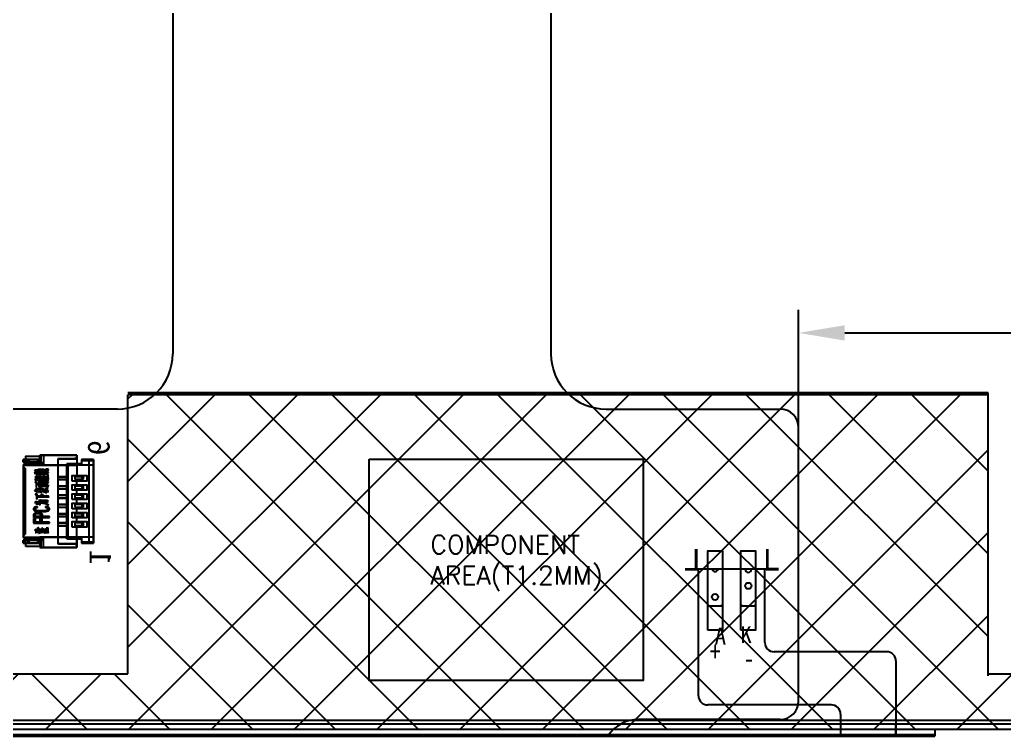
# Model space of a CAD drawing. Header units: millimetres. Extents: x 1532 to 2244, y 694 to 1195.
# Drawn here: x 1942.4 to 1995.8, y 897.8 to 936.7 of the extents above; entities that cross this region are included whole.
import ezdxf

# ---------------------------------------------------------------- set-up
doc = ezdxf.new("R2010")
doc.units = ezdxf.units.MM
for name, color, linetype in [('1BL', 2, 'Continuous'), ('1DIM', 6, 'Continuous'), ('1FPC', 32, 'Continuous'), ('DIM', 6, 'Continuous'), ('HOU', 7, 'Continuous')]:
    doc.layers.add(name, color=color, linetype=linetype)
doc.styles.add('\\M+3CBCE\\M+3CCE5', font='')
doc.styles.add('ROMANS', font='romans.shx', dxfattribs={"height": 1.2})
doc.styles.get("Standard").update_dxf_attribs({"font": 'txt', "bigfont": 'gbcbig.shx'})
doc.styles.add('宋体', font='')
doc.styles.get('\\M+3CBCE\\M+3CCE5').set_extended_font_data('SimSun')
doc.styles.get('宋体').set_extended_font_data('SimSun')
doc.dimstyles.new('ISO-25$0', dxfattribs={"dimtxt": 1.8, "dimasz": 2, "dimexe": 0.5, "dimexo": 0.5, "dimgap": 0.5, "dimtad": 0, "dimdsep": 46, "dimtxsty": 'ROMANS', "dimcen": 2.5, "dimclrd": 256, "dimclre": 256, "dimclrt": 256, "dimadec": 0, "dimazin": 0, "dimtp": 1.2, "dimtm": 1.2, "dimtfac": 1, "dimtmove": 0, "dimatfit": 3, "dimfxl": 0, "dimtolj": 1, "dimlwd": -1, "dimarcsym": 0})

# ---------------------------------------------------------------- blocks, each defined once
blk = doc.blocks.new('*D31')
at = {"layer": '1DIM', "color": 0, "lineweight": -2, "transparency": 16777216}
for p, q in [((1950.377, 955.586), (1874.04, 955.586)), ((1875.29, 900.723), (1875.29, 953.086)), ((1886.22, 898.223), (1874.04, 898.223))]:
    blk.add_line(p, q, dxfattribs=at)
at = {"layer": '1DIM', "color": 0, "transparency": 16777216}
for points in [[(1874.874, 953.086), (1875.707, 953.086), (1875.29, 955.586)], [(1874.874, 900.723), (1875.707, 900.723), (1875.29, 898.223)]]:
    blk.add_solid(points, dxfattribs=at)
at = {"layer": 'Defpoints', "color": 0, "transparency": 16777216}
for p in [(1875.29, 955.586), (1951.002, 955.586), (1886.845, 898.223)]:
    blk.add_point(p, dxfattribs=at)
at = {"layer": '1DIM', "color": 0, "transparency": 16777216, "insert": (1873.207, 929.18), "char_height": 2.5, "attachment_point": 5, "rotation": 90}
blk.add_mtext('57,36±0,5', dxfattribs=at)
blk = doc.blocks.new('*D32')
at = {"layer": '1DIM', "color": 0, "lineweight": -2, "transparency": 16777216}
for p, q in [((1984.606, 913.091), (1984.606, 920.967)), ((2029.805, 913.091), (2029.805, 920.967)), ((1987.106, 919.717), (2027.305, 919.717))]:
    blk.add_line(p, q, dxfattribs=at)
at = {"layer": '1DIM', "color": 0, "transparency": 16777216}
for points in [[(1987.106, 920.133), (1987.106, 919.3), (1984.606, 919.717)], [(2027.305, 920.133), (2027.305, 919.3), (2029.805, 919.717)]]:
    blk.add_solid(points, dxfattribs=at)
at = {"layer": 'Defpoints', "color": 0, "transparency": 16777216}
for p in [(2029.805, 919.717), (1984.606, 912.466), (2029.805, 912.466)]:
    blk.add_point(p, dxfattribs=at)
at = {"layer": '1DIM', "color": 0, "transparency": 16777216, "insert": (2007.206, 921.8), "char_height": 2.5, "attachment_point": 5}
blk.add_mtext('45,2±0,5', dxfattribs=at)
blk = doc.blocks.new('QYWWWE')
at = {"color": 7, "linetype": 'Continuous'}
for p, q in [((5341.723, -728.746), (5341.723, -728.106)), ((5341.723, -728.106), (5346.263, -728.106)), ((5346.263, -728.106), (5341.723, -728.106)), ((5341.723, -728.106), (5341.723, -728.746)), ((5346.263, -728.356), (5341.723, -728.356)), ((5341.773, -728.106), (5341.773, -728.746)), ((5341.773, -728.746), (5341.773, -728.106)), ((5342.041, -728.106), (5342.041, -731.006)), ((5345.946, -728.106), (5345.946, -731.006)), ((5346.213, -728.746), (5346.213, -728.106)), ((5346.213, -728.106), (5346.213, -728.746)), ((5346.263, -728.746), (5346.263, -728.106)), ((5346.263, -728.106), (5346.263, -728.746)), ((5341.493, -729.006), (5341.493, -731.006)), ((5341.963, -729.006), (5341.493, -729.006)), ((5341.493, -729.006), (5342.668, -729.006)), ((5341.493, -731.006), (5341.493, -729.006)), ((5341.693, -729.106), (5341.593, -729.006)), ((5341.693, -729.106), (5341.593, -729.006)), ((5341.693, -730.026), (5341.693, -729.006)), ((5341.693, -729.006), (5341.693, -730.026)), ((5342.013, -728.746), (5341.723, -728.746)), ((5342.013, -728.746), (5341.723, -728.746)), ((5341.963, -728.746), (5341.963, -729.546)), ((5341.963, -729.546), (5341.963, -728.746)), ((5342.013, -728.746), (5342.013, -729.496)), ((5342.013, -729.496), (5342.013, -728.746)), ((5342.041, -731.906), (5342.041, -729.006)), ((5342.818, -728.656), (5342.668, -728.656)), ((5342.668, -728.656), (5342.668, -729.086)), ((5342.818, -728.706), (5342.668, -728.706)), ((5342.818, -728.736), (5342.668, -728.736)), ((5342.818, -728.656), (5342.818, -729.086)), ((5342.818, -729.006), (5343.168, -729.006)), ((5343.168, -728.656), (5343.168, -729.086)), ((5343.318, -728.656), (5343.168, -728.656)), ((5343.318, -728.706), (5343.168, -728.706)), ((5343.318, -728.736), (5343.168, -728.736)), ((5343.318, -728.656), (5343.318, -729.086)), ((5343.318, -729.006), (5343.668, -729.006)), ((5343.668, -729.086), (5343.668, -728.656)), ((5343.818, -728.656), (5343.668, -728.656)), ((5343.818, -728.706), (5343.668, -728.706)), ((5343.818, -728.736), (5343.668, -728.736)), ((5343.818, -728.656), (5343.818, -729.086)), ((5343.818, -729.006), (5344.168, -729.006)), ((5344.168, -728.656), (5344.168, -729.086)), ((5344.318, -728.656), (5344.168, -728.656)), ((5344.318, -728.706), (5344.168, -728.706)), ((5344.318, -728.736), (5344.168, -728.736)), ((5344.318, -728.656), (5344.318, -729.086)), ((5344.318, -729.006), (5344.668, -729.006)), ((5344.668, -729.086), (5344.668, -728.656)), ((5344.818, -728.656), (5344.668, -728.656)), ((5344.818, -728.706), (5344.668, -728.706)), ((5344.818, -728.736), (5344.668, -728.736)), ((5344.818, -728.656), (5344.818, -729.086)), ((5344.818, -729.006), (5345.168, -729.006)), ((5345.168, -728.656), (5345.168, -729.086)), ((5345.318, -728.656), (5345.168, -728.656)), ((5345.318, -728.706), (5345.168, -728.706)), ((5345.318, -728.736), (5345.168, -728.736)), ((5345.318, -728.656), (5345.318, -729.086)), ((5346.493, -729.006), (5345.318, -729.006)), ((5345.946, -731.906), (5345.946, -729.006)), ((5345.973, -729.496), (5345.973, -728.746)), ((5346.263, -728.746), (5345.973, -728.746)), ((5345.973, -728.746), (5345.973, -729.496)), ((5346.263, -728.746), (5345.973, -728.746)), ((5346.023, -729.546), (5346.023, -728.746)), ((5346.023, -728.746), (5346.023, -729.546)), ((5346.493, -729.006), (5346.023, -729.006)), ((5346.293, -729.006), (5346.293, -730.026)), ((5346.393, -729.006), (5346.293, -729.106)), ((5346.293, -730.026), (5346.293, -729.006)), ((5346.293, -729.106), (5346.393, -729.006)), ((5346.493, -729.006), (5346.493, -731.006)), ((5346.493, -731.006), (5346.493, -729.006)), ((5345.973, -729.496), (5342.013, -729.496)), ((5345.973, -729.496), (5342.013, -729.496)), ((5342.668, -729.086), (5342.818, -729.086)), ((5343.168, -729.086), (5343.318, -729.086)), ((5343.668, -729.086), (5343.818, -729.086)), ((5344.168, -729.086), (5344.318, -729.086)), ((5344.668, -729.086), (5344.818, -729.086)), ((5345.168, -729.086), (5345.318, -729.086)), ((5346.293, -730.026), (5341.693, -730.026)), ((5346.293, -730.026), (5341.693, -730.026)), ((5341.963, -729.546), (5346.023, -729.546)), ((5341.968, -729.546), (5341.963, -729.546)), ((5346.023, -729.546), (5341.963, -729.546)), ((5342.668, -730.026), (5342.668, -729.546)), ((5342.668, -729.546), (5342.668, -730.026)), ((5342.818, -730.026), (5342.818, -729.546)), ((5342.818, -729.546), (5342.818, -730.026)), ((5343.168, -730.026), (5343.168, -729.546)), ((5343.168, -729.546), (5343.168, -730.026)), ((5343.318, -730.026), (5343.318, -729.546)), ((5343.318, -729.546), (5343.318, -730.026)), ((5343.668, -730.026), (5343.668, -729.546)), ((5343.668, -730.026), (5343.668, -729.546)), ((5343.818, -730.026), (5343.818, -729.546)), ((5343.818, -729.546), (5343.818, -730.026)), ((5344.168, -730.026), (5344.168, -729.546)), ((5344.168, -729.546), (5344.168, -730.026)), ((5344.318, -730.026), (5344.318, -729.546)), ((5344.318, -729.546), (5344.318, -730.026)), ((5344.668, -730.026), (5344.668, -729.546)), ((5344.668, -730.026), (5344.668, -729.546)), ((5344.818, -730.026), (5344.818, -729.546)), ((5344.818, -729.546), (5344.818, -730.026)), ((5345.168, -730.026), (5345.168, -729.546)), ((5345.168, -729.546), (5345.168, -730.026)), ((5345.318, -730.026), (5345.318, -729.546)), ((5345.318, -729.546), (5345.318, -730.026)), ((5346.023, -729.546), (5346.018, -729.546)), ((5342.298, -730.556), (5342.303, -730.528)), ((5342.303, -730.64), (5342.298, -730.556)), ((5342.303, -730.528), (5342.314, -730.514)), ((5342.314, -730.514), (5342.324, -730.528)), ((5342.324, -730.528), (5342.33, -730.542)), ((5342.335, -730.57), (5342.324, -730.696)), ((5342.33, -730.542), (5342.335, -730.57)), ((5342.34, -730.598), (5342.345, -730.556)), ((5342.43, -730.598), (5342.34, -730.598)), ((5342.345, -730.556), (5342.558, -730.556)), ((5342.43, -730.836), (5342.43, -730.598)), ((5342.457, -730.598), (5342.457, -730.836)), ((5342.51, -730.598), (5342.457, -730.598)), ((5342.526, -730.654), (5342.51, -730.598)), ((5342.558, -730.57), (5342.531, -730.654)), ((5342.558, -730.556), (5342.558, -730.57)), ((5342.813, -730.473), (5342.855, -730.473)), ((5342.813, -731.353), (5342.813, -730.473)), ((5342.855, -730.473), (5342.855, -730.884)), ((5343.119, -730.473), (5343.161, -730.473)), ((5343.119, -731.353), (5343.119, -730.473)), ((5343.161, -730.473), (5343.161, -730.866)), ((5343.44, -730.678), (5343.454, -730.604)), ((5343.454, -730.604), (5343.482, -730.529)), ((5343.482, -730.529), (5343.51, -730.491)), ((5343.517, -730.604), (5343.496, -730.641)), ((5343.51, -730.491), (5343.545, -730.473)), ((5343.545, -730.585), (5343.517, -730.604)), ((5343.545, -730.473), (5343.607, -730.473)), ((5343.607, -730.585), (5343.545, -730.585)), ((5343.607, -730.473), (5343.642, -730.491)), ((5343.635, -730.604), (5343.607, -730.585)), ((5343.656, -730.641), (5343.635, -730.604)), ((5343.642, -730.491), (5343.67, -730.529)), ((5343.67, -730.529), (5343.698, -730.604)), ((5343.698, -730.604), (5343.705, -730.697)), ((5343.787, -730.528), (5343.793, -730.528)), ((5343.787, -730.542), (5343.787, -730.528)), ((5343.83, -730.626), (5343.787, -730.542)), ((5343.793, -730.528), (5343.851, -730.612)), ((5343.941, -730.612), (5343.968, -730.584)), ((5343.968, -730.584), (5343.978, -730.57)), ((5343.978, -730.542), (5343.984, -730.528)), ((5343.978, -730.57), (5343.978, -730.542)), ((5343.984, -730.528), (5344.016, -730.57)), ((5344.016, -730.57), (5344.032, -730.626)), ((5344.233, -730.514), (5344.239, -730.5)), ((5344.233, -731.157), (5344.233, -730.514)), ((5344.239, -730.5), (5344.265, -730.542)), ((5344.265, -730.542), (5344.265, -730.961)), ((5344.515, -730.598), (5344.531, -730.514)), ((5344.52, -730.612), (5344.515, -730.598)), ((5344.531, -730.514), (5344.552, -730.556)), ((5344.552, -730.556), (5344.61, -730.668)), ((5344.653, -730.612), (5344.701, -730.556)), ((5344.701, -730.556), (5344.706, -730.584)), ((5344.706, -730.584), (5344.722, -730.598)), ((5344.722, -730.598), (5344.733, -730.612)), ((5344.812, -730.528), (5344.818, -730.514)), ((5344.812, -731.101), (5344.812, -730.528)), ((5344.818, -730.514), (5344.844, -730.542)), ((5344.844, -730.542), (5344.844, -730.598)), ((5344.844, -730.598), (5345.014, -730.598)), ((5345.014, -730.542), (5345.019, -730.528)), ((5345.014, -730.598), (5345.014, -730.542)), ((5345.019, -730.528), (5345.041, -730.542)), ((5345.041, -730.542), (5345.041, -731.003)), ((5345.126, -730.598), (5345.141, -730.57)), ((5345.131, -730.612), (5345.126, -730.598)), ((5345.157, -730.598), (5345.131, -730.612)), ((5345.141, -730.57), (5345.152, -730.542)), ((5345.152, -730.542), (5345.157, -730.514)), ((5345.157, -730.514), (5345.179, -730.542)), ((5345.163, -730.612), (5345.157, -730.598)), ((5345.179, -730.542), (5345.189, -730.598)), ((5345.189, -730.542), (5345.195, -730.528)), ((5345.195, -730.542), (5345.189, -730.542)), ((5345.189, -730.598), (5345.189, -730.864)), ((5345.195, -730.528), (5345.195, -730.514)), ((5345.195, -730.514), (5345.237, -730.528)), ((5345.274, -730.612), (5345.195, -730.542)), ((5345.237, -730.528), (5345.28, -730.57)), ((5345.28, -730.57), (5345.311, -730.626)), ((5345.322, -730.612), (5345.359, -730.542)), ((5345.359, -730.542), (5345.37, -730.514)), ((5345.37, -730.514), (5345.38, -730.542)), ((5345.38, -730.584), (5345.37, -730.612)), ((5345.38, -730.542), (5345.38, -730.584)), ((5345.455, -730.556), (5345.46, -730.542)), ((5345.476, -730.612), (5345.455, -730.556)), ((5345.46, -730.542), (5345.471, -730.556)), ((5345.471, -730.556), (5345.487, -730.612)), ((5345.524, -730.78), (5345.524, -730.556)), ((5345.524, -730.556), (5345.54, -730.584)), ((5345.54, -730.584), (5345.54, -730.78)), ((5345.545, -730.598), (5345.556, -730.57)), ((5345.545, -730.612), (5345.545, -730.598)), ((5345.556, -730.57), (5345.561, -730.528)), ((5345.561, -730.528), (5345.566, -730.528)), ((5345.566, -730.528), (5345.577, -730.556)), ((5345.577, -730.556), (5345.582, -730.584)), ((5345.582, -730.584), (5345.582, -731.045)), ((5345.593, -730.612), (5345.609, -730.542)), ((5345.609, -730.542), (5345.71, -730.612)), ((5345.71, -730.612), (5345.715, -730.542)), ((5345.715, -730.542), (5345.72, -730.528)), ((5345.72, -730.528), (5345.731, -730.528)), ((5345.731, -730.528), (5345.736, -730.542)), ((5345.736, -730.542), (5345.742, -730.584)), ((5345.742, -730.584), (5345.736, -730.64)), ((5341.493, -730.806), (5342.041, -730.806)), ((5341.891, -731.006), (5341.493, -731.006)), ((5341.891, -731.006), (5341.493, -731.006)), ((5341.728, -731.006), (5341.728, -731.906)), ((5341.728, -731.906), (5341.728, -731.006)), ((5341.728, -731.056), (5341.878, -731.056)), ((5341.878, -731.106), (5341.728, -731.106)), ((5341.878, -731.132), (5341.728, -731.132)), ((5341.878, -731.006), (5341.878, -731.906)), ((5341.878, -731.906), (5341.878, -731.006)), ((5341.891, -731.756), (5341.891, -730.806)), ((5341.891, -731.006), (5341.891, -731.756)), ((5341.991, -731.856), (5341.991, -730.806)), ((5342.271, -731.059), (5342.282, -731.031)), ((5342.271, -731.073), (5342.271, -731.059)), ((5342.282, -731.073), (5342.271, -731.073)), ((5342.276, -730.752), (5342.276, -730.738)), ((5342.276, -730.738), (5342.282, -730.738)), ((5342.303, -730.752), (5342.276, -730.752)), ((5342.319, -731.017), (5342.276, -731.073)), ((5342.282, -730.738), (5342.298, -730.724)), ((5342.282, -731.031), (5342.303, -730.919)), ((5342.298, -730.724), (5342.303, -730.696)), ((5342.303, -730.696), (5342.303, -730.64)), ((5342.303, -730.766), (5342.303, -730.752)), ((5342.361, -731.129), (5342.303, -730.766)), ((5342.303, -730.919), (5342.308, -730.919)), ((5342.303, -731.227), (5342.324, -731.115)), ((5342.308, -730.919), (5342.314, -730.933)), ((5342.314, -730.933), (5342.324, -730.947)), ((5342.324, -730.989), (5342.319, -731.017)), ((5342.324, -730.696), (5342.33, -730.752)), ((5342.324, -730.947), (5342.324, -730.989)), ((5342.324, -731.115), (5342.33, -731.101)), ((5342.33, -730.752), (5342.34, -730.85)), ((5342.33, -731.101), (5342.34, -731.101)), ((5342.34, -730.85), (5342.361, -731.073)), ((5342.34, -731.101), (5342.345, -731.157)), ((5342.361, -730.864), (5342.372, -730.836)), ((5342.43, -730.864), (5342.361, -730.864)), ((5342.361, -731.073), (5342.367, -731.059)), ((5342.367, -731.129), (5342.361, -731.129)), ((5342.367, -731.059), (5342.43, -731.059)), ((5342.367, -731.087), (5342.367, -731.129)), ((5342.499, -731.087), (5342.367, -731.087)), ((5342.372, -730.836), (5342.43, -730.836)), ((5342.43, -731.059), (5342.43, -730.864)), ((5342.43, -731.129), (5342.441, -731.101)), ((5342.43, -731.171), (5342.43, -731.129)), ((5342.441, -731.101), (5342.462, -731.157)), ((5342.457, -730.836), (5342.537, -730.836)), ((5342.457, -730.864), (5342.457, -731.059)), ((5342.494, -730.864), (5342.457, -730.864)), ((5342.457, -731.059), (5342.547, -731.059)), ((5342.51, -730.919), (5342.494, -730.864)), ((5342.521, -731.143), (5342.499, -731.087)), ((5342.537, -730.836), (5342.51, -730.919)), ((5342.526, -731.143), (5342.521, -731.143)), ((5342.531, -730.654), (5342.526, -730.654)), ((5342.547, -731.073), (5342.526, -731.143)), ((5342.547, -731.059), (5342.547, -731.073)), ((5342.855, -730.884), (5343.036, -730.884)), ((5342.855, -730.997), (5342.855, -731.24)), ((5343.036, -730.997), (5342.855, -730.997)), ((5343.036, -730.884), (5343.036, -730.997)), ((5343.161, -730.866), (5343.287, -730.866)), ((5343.161, -730.978), (5343.161, -731.259)), ((5343.294, -730.978), (5343.161, -730.978)), ((5343.287, -730.866), (5343.322, -730.884)), ((5343.315, -730.997), (5343.294, -730.978)), ((5343.329, -731.034), (5343.315, -730.997)), ((5343.322, -730.884), (5343.35, -730.941)), ((5343.336, -731.09), (5343.329, -731.034)), ((5343.336, -731.147), (5343.336, -731.09)), ((5343.35, -730.941), (5343.37, -731.015)), ((5343.37, -731.015), (5343.377, -731.072)), ((5343.377, -731.072), (5343.377, -731.147)), ((5343.433, -730.772), (5343.44, -730.678)), ((5343.433, -731.053), (5343.433, -730.772)), ((5343.44, -731.147), (5343.433, -731.053)), ((5343.482, -730.697), (5343.475, -730.772)), ((5343.475, -730.772), (5343.475, -731.053)), ((5343.475, -731.053), (5343.482, -731.128)), ((5343.496, -730.641), (5343.482, -730.697)), ((5343.482, -731.128), (5343.496, -731.184)), ((5343.663, -730.697), (5343.656, -730.641)), ((5343.656, -731.184), (5343.663, -731.128)), ((5343.705, -730.697), (5343.663, -730.697)), ((5343.663, -731.128), (5343.705, -731.128)), ((5343.705, -731.128), (5343.698, -731.221)), ((5343.793, -731.031), (5343.798, -730.989)), ((5343.909, -731.031), (5343.793, -731.031)), ((5343.798, -730.989), (5343.909, -730.989)), ((5343.867, -730.724), (5343.83, -730.626)), ((5343.83, -731.227), (5343.862, -731.059)), ((5343.851, -730.612), (5343.888, -730.71)), ((5343.862, -731.059), (5343.878, -731.059)), ((5343.894, -730.836), (5343.867, -730.724)), ((5343.888, -731.143), (5343.872, -731.171)), ((5343.878, -731.059), (5343.888, -731.073)), ((5343.888, -730.71), (5343.915, -730.822)), ((5343.888, -731.073), (5343.888, -731.143)), ((5343.909, -730.989), (5343.894, -730.836)), ((5343.925, -731.297), (5343.909, -731.031)), ((5343.915, -730.822), (5343.941, -730.989)), ((5343.931, -730.892), (5343.952, -730.78)), ((5343.931, -730.906), (5343.931, -730.892)), ((5343.941, -730.906), (5343.931, -730.906)), ((5343.941, -730.64), (5343.941, -730.612)), ((5343.978, -730.626), (5343.941, -730.64)), ((5343.973, -730.836), (5343.941, -730.906)), ((5343.941, -730.989), (5344.021, -730.989)), ((5344.021, -731.031), (5343.941, -731.031)), ((5343.941, -731.031), (5343.957, -731.213)), ((5343.952, -730.78), (5343.957, -730.738)), ((5343.957, -730.738), (5343.963, -730.724)), ((5343.963, -730.724), (5343.973, -730.738)), ((5343.973, -730.738), (5343.984, -730.78)), ((5343.984, -730.808), (5343.973, -730.836)), ((5343.989, -730.626), (5343.978, -730.626)), ((5343.984, -730.78), (5343.984, -730.808)), ((5344, -730.668), (5343.989, -730.626)), ((5344.021, -730.989), (5344, -730.668)), ((5344.032, -731.073), (5344.021, -731.031)), ((5344.032, -730.626), (5344.048, -730.961)), ((5344.063, -730.989), (5344.032, -731.073)), ((5344.048, -730.961), (5344.058, -730.975)), ((5344.058, -730.975), (5344.063, -730.989)), ((5344.265, -730.961), (5344.276, -730.947)), ((5344.324, -730.947), (5344.265, -731.003)), ((5344.265, -731.003), (5344.265, -731.157)), ((5344.276, -730.947), (5344.308, -730.878)), ((5344.308, -730.878), (5344.329, -730.822)), ((5344.34, -730.933), (5344.324, -730.947)), ((5344.329, -730.822), (5344.34, -730.808)), ((5344.34, -730.808), (5344.345, -730.822)), ((5344.345, -730.906), (5344.34, -730.933)), ((5344.345, -730.822), (5344.35, -730.864)), ((5344.35, -730.864), (5344.345, -730.906)), ((5344.435, -730.64), (5344.441, -730.64)), ((5344.441, -730.654), (5344.435, -730.64)), ((5344.441, -730.64), (5344.488, -730.696)), ((5344.483, -730.724), (5344.441, -730.654)), ((5344.446, -730.919), (5344.557, -730.919)), ((5344.446, -730.947), (5344.446, -730.919)), ((5344.568, -730.947), (5344.446, -730.947)), ((5344.467, -731.185), (5344.472, -731.143)), ((5344.472, -731.143), (5344.568, -731.143)), ((5344.557, -730.919), (5344.483, -730.724)), ((5344.483, -731.073), (5344.488, -731.031)), ((5344.568, -731.073), (5344.483, -731.073)), ((5344.488, -730.696), (5344.52, -730.752)), ((5344.488, -731.031), (5344.568, -731.031)), ((5344.52, -730.752), (5344.52, -730.612)), ((5344.552, -730.626), (5344.552, -730.808)), ((5344.61, -730.682), (5344.552, -730.626)), ((5344.552, -730.808), (5344.584, -730.892)), ((5344.568, -731.031), (5344.568, -730.947)), ((5344.568, -731.143), (5344.568, -731.073)), ((5344.584, -730.892), (5344.595, -730.78)), ((5344.595, -730.78), (5344.616, -730.696)), ((5344.6, -730.864), (5344.595, -730.919)), ((5344.595, -730.919), (5344.727, -730.919)), ((5344.685, -730.947), (5344.595, -730.947)), ((5344.595, -730.947), (5344.595, -731.031)), ((5344.595, -731.031), (5344.69, -731.031)), ((5344.648, -731.073), (5344.595, -731.073)), ((5344.595, -731.073), (5344.595, -731.143)), ((5344.595, -731.143), (5344.706, -731.143)), ((5344.616, -730.78), (5344.6, -730.864)), ((5344.61, -730.668), (5344.61, -730.682)), ((5344.616, -730.696), (5344.632, -730.654)), ((5344.653, -730.864), (5344.616, -730.78)), ((5344.642, -730.71), (5344.621, -730.752)), ((5344.621, -730.752), (5344.658, -730.808)), ((5344.632, -730.654), (5344.653, -730.612)), ((5344.669, -730.682), (5344.642, -730.71)), ((5344.664, -731.115), (5344.648, -731.073)), ((5344.664, -730.906), (5344.653, -730.864)), ((5344.658, -730.808), (5344.679, -730.836)), ((5344.695, -730.836), (5344.664, -730.906)), ((5344.69, -731.045), (5344.664, -731.115)), ((5344.706, -730.64), (5344.669, -730.682)), ((5344.679, -730.836), (5344.695, -730.836)), ((5344.701, -731.003), (5344.685, -730.947)), ((5344.69, -731.031), (5344.69, -731.045)), ((5344.733, -730.933), (5344.701, -731.003)), ((5344.727, -730.626), (5344.706, -730.64)), ((5344.706, -731.143), (5344.711, -731.157)), ((5344.733, -730.612), (5344.727, -730.626)), ((5344.727, -730.919), (5344.733, -730.933)), ((5344.849, -731.059), (5344.812, -731.101)), ((5344.881, -730.626), (5344.844, -730.626)), ((5344.844, -730.626), (5344.844, -731.017)), ((5344.844, -731.017), (5344.881, -731.017)), ((5344.897, -731.059), (5344.849, -731.059)), ((5344.881, -731.017), (5344.881, -730.626)), ((5344.908, -731.185), (5344.897, -731.059)), ((5344.945, -730.626), (5344.903, -730.626)), ((5344.903, -730.626), (5344.903, -730.738)), ((5344.903, -730.738), (5344.945, -730.738)), ((5344.945, -730.78), (5344.903, -730.78)), ((5344.903, -730.78), (5344.903, -730.878)), ((5344.903, -730.878), (5344.945, -730.878)), ((5344.945, -730.919), (5344.903, -730.919)), ((5344.903, -730.919), (5344.903, -731.017)), ((5344.903, -731.017), (5344.945, -731.017)), ((5345.009, -731.059), (5344.913, -731.059)), ((5344.913, -731.059), (5344.94, -731.185)), ((5344.945, -730.738), (5344.945, -730.626)), ((5344.945, -730.878), (5344.945, -730.78)), ((5344.945, -731.017), (5344.945, -730.919)), ((5345.014, -730.626), (5344.972, -730.626)), ((5344.972, -730.626), (5344.972, -731.017)), ((5344.972, -731.017), (5345.014, -731.017)), ((5345.019, -731.101), (5345.009, -731.059)), ((5345.014, -731.017), (5345.014, -730.626)), ((5345.025, -731.101), (5345.019, -731.101)), ((5345.051, -731.045), (5345.025, -731.101)), ((5345.041, -731.003), (5345.051, -731.031)), ((5345.051, -731.031), (5345.051, -731.045)), ((5345.11, -730.864), (5345.12, -730.794)), ((5345.163, -730.892), (5345.11, -730.864)), ((5345.115, -731.045), (5345.163, -731.045)), ((5345.115, -731.073), (5345.115, -731.045)), ((5345.163, -731.073), (5345.115, -731.073)), ((5345.12, -730.794), (5345.163, -730.836)), ((5345.163, -730.836), (5345.163, -730.612)), ((5345.163, -731.045), (5345.163, -730.892)), ((5345.163, -731.283), (5345.163, -731.073)), ((5345.189, -730.864), (5345.226, -730.919)), ((5345.221, -730.933), (5345.189, -730.906)), ((5345.189, -730.906), (5345.189, -731.045)), ((5345.189, -731.045), (5345.237, -731.045)), ((5345.2, -731.073), (5345.189, -731.073)), ((5345.189, -731.073), (5345.189, -731.213)), ((5345.2, -730.78), (5345.253, -730.78)), ((5345.2, -730.822), (5345.2, -730.78)), ((5345.258, -730.822), (5345.2, -730.822)), ((5345.211, -731.129), (5345.2, -731.073)), ((5345.205, -730.947), (5345.274, -730.947)), ((5345.205, -730.975), (5345.205, -730.947)), ((5345.306, -730.975), (5345.205, -730.975)), ((5345.237, -731.059), (5345.211, -731.129)), ((5345.226, -730.919), (5345.221, -730.933)), ((5345.226, -731.157), (5345.232, -731.129)), ((5345.232, -731.129), (5345.327, -731.129)), ((5345.237, -730.696), (5345.285, -730.654)), ((5345.253, -730.78), (5345.237, -730.696)), ((5345.237, -731.045), (5345.237, -731.059)), ((5345.242, -731.101), (5345.258, -731.045)), ((5345.248, -731.115), (5345.242, -731.101)), ((5345.253, -731.115), (5345.248, -731.115)), ((5345.28, -731.073), (5345.253, -731.115)), ((5345.274, -730.947), (5345.258, -730.822)), ((5345.258, -730.989), (5345.264, -730.975)), ((5345.258, -731.045), (5345.258, -730.989)), ((5345.301, -730.682), (5345.264, -730.71)), ((5345.264, -730.71), (5345.28, -730.78)), ((5345.285, -730.654), (5345.274, -730.612)), ((5345.28, -730.78), (5345.322, -730.78)), ((5345.28, -730.975), (5345.285, -731.017)), ((5345.285, -731.017), (5345.28, -731.045)), ((5345.28, -731.045), (5345.28, -731.073)), ((5345.359, -730.822), (5345.285, -730.822)), ((5345.285, -730.822), (5345.296, -730.892)), ((5345.306, -730.919), (5345.29, -730.947)), ((5345.29, -730.947), (5345.402, -730.947)), ((5345.296, -730.892), (5345.306, -730.906)), ((5345.322, -730.78), (5345.301, -730.682)), ((5345.306, -730.906), (5345.306, -730.919)), ((5345.327, -731.129), (5345.306, -730.975)), ((5345.311, -730.626), (5345.322, -730.612)), ((5345.359, -730.975), (5345.322, -730.975)), ((5345.322, -730.975), (5345.343, -731.045)), ((5345.37, -730.612), (5345.327, -730.668)), ((5345.327, -730.668), (5345.349, -730.78)), ((5345.359, -731.087), (5345.333, -731.129)), ((5345.333, -731.129), (5345.386, -731.129)), ((5345.343, -731.045), (5345.359, -731.073)), ((5345.349, -730.78), (5345.396, -730.78)), ((5345.37, -730.864), (5345.359, -730.822)), ((5345.37, -731.017), (5345.359, -730.975)), ((5345.359, -731.073), (5345.359, -731.087)), ((5345.391, -731.143), (5345.365, -731.199)), ((5345.375, -730.864), (5345.37, -730.864)), ((5345.375, -731.017), (5345.37, -731.017)), ((5345.402, -730.794), (5345.375, -730.864)), ((5345.402, -730.947), (5345.375, -731.017)), ((5345.386, -731.129), (5345.391, -731.143)), ((5345.396, -730.78), (5345.402, -730.794)), ((5345.455, -731.003), (5345.46, -731.003)), ((5345.455, -731.017), (5345.455, -731.003)), ((5345.481, -731.115), (5345.455, -731.017)), ((5345.46, -731.003), (5345.481, -731.059)), ((5345.481, -730.682), (5345.476, -730.612)), ((5345.481, -731.059), (5345.481, -730.682)), ((5345.503, -731.227), (5345.481, -731.115)), ((5345.487, -730.612), (5345.497, -730.696)), ((5345.497, -730.696), (5345.503, -730.78)), ((5345.529, -731.087), (5345.497, -731.087)), ((5345.497, -731.087), (5345.497, -731.101)), ((5345.497, -731.101), (5345.513, -731.157)), ((5345.503, -730.78), (5345.524, -730.78)), ((5345.524, -730.822), (5345.503, -730.822)), ((5345.503, -730.822), (5345.503, -730.919)), ((5345.503, -730.919), (5345.524, -730.919)), ((5345.524, -730.947), (5345.503, -730.947)), ((5345.503, -730.947), (5345.503, -731.045)), ((5345.503, -731.045), (5345.524, -731.045)), ((5345.524, -730.919), (5345.524, -730.822)), ((5345.524, -731.045), (5345.524, -730.947)), ((5345.545, -731.157), (5345.529, -731.087)), ((5345.54, -730.78), (5345.561, -730.78)), ((5345.561, -730.822), (5345.54, -730.822)), ((5345.54, -730.822), (5345.54, -730.919)), ((5345.54, -730.919), (5345.561, -730.919)), ((5345.561, -730.947), (5345.54, -730.947)), ((5345.54, -730.947), (5345.54, -731.045)), ((5345.54, -731.045), (5345.561, -731.045)), ((5345.561, -731.087), (5345.54, -731.087)), ((5345.54, -731.087), (5345.566, -731.157)), ((5345.561, -730.612), (5345.545, -730.612)), ((5345.561, -730.78), (5345.561, -730.612)), ((5345.561, -730.919), (5345.561, -730.822)), ((5345.561, -731.045), (5345.561, -730.947)), ((5345.572, -731.115), (5345.561, -731.087)), ((5345.593, -731.073), (5345.572, -731.115)), ((5345.582, -731.045), (5345.593, -731.059)), ((5345.651, -730.626), (5345.593, -730.612)), ((5345.593, -731.059), (5345.593, -731.073)), ((5345.604, -730.766), (5345.609, -730.752)), ((5345.604, -731.129), (5345.604, -730.766)), ((5345.625, -731.087), (5345.604, -731.129)), ((5345.609, -730.752), (5345.625, -730.766)), ((5345.625, -730.766), (5345.625, -730.808)), ((5345.625, -730.808), (5345.651, -730.808)), ((5345.651, -730.85), (5345.625, -730.85)), ((5345.625, -730.85), (5345.625, -731.059)), ((5345.625, -731.059), (5345.651, -731.059)), ((5345.651, -731.087), (5345.625, -731.087)), ((5345.651, -730.808), (5345.651, -730.626)), ((5345.651, -731.059), (5345.651, -730.85)), ((5345.651, -731.297), (5345.651, -731.087)), ((5345.704, -730.64), (5345.673, -730.626)), ((5345.673, -730.626), (5345.673, -730.808)), ((5345.673, -730.808), (5345.699, -730.808)), ((5345.699, -730.85), (5345.673, -730.85)), ((5345.673, -730.85), (5345.673, -731.059)), ((5345.673, -731.059), (5345.699, -731.059)), ((5345.694, -731.087), (5345.673, -731.087)), ((5345.673, -731.087), (5345.673, -731.241)), ((5345.688, -730.724), (5345.704, -730.64)), ((5345.72, -730.682), (5345.688, -730.738)), ((5345.688, -730.738), (5345.688, -730.724)), ((5345.704, -731.129), (5345.694, -731.087)), ((5345.699, -730.794), (5345.704, -730.78)), ((5345.699, -730.808), (5345.699, -730.794)), ((5345.699, -731.059), (5345.699, -730.85)), ((5345.704, -730.78), (5345.72, -730.808)), ((5345.731, -731.087), (5345.704, -731.129)), ((5345.736, -730.64), (5345.72, -730.682)), ((5345.72, -730.808), (5345.72, -731.045)), ((5345.72, -731.045), (5345.731, -731.073)), ((5345.731, -731.073), (5345.731, -731.087)), ((5346.493, -730.806), (5345.946, -730.806)), ((5345.996, -731.856), (5345.996, -730.806)), ((5346.096, -731.756), (5346.096, -730.806)), ((5346.096, -731.006), (5346.096, -731.756)), ((5346.096, -731.006), (5346.493, -731.006)), ((5346.493, -731.006), (5346.096, -731.006)), ((5346.108, -731.006), (5346.108, -731.906)), ((5346.108, -731.906), (5346.108, -731.006)), ((5346.108, -731.056), (5346.258, -731.056)), ((5346.258, -731.106), (5346.108, -731.106)), ((5346.258, -731.132), (5346.108, -731.132)), ((5346.258, -731.006), (5346.258, -731.906)), ((5346.258, -731.906), (5346.258, -731.006)), ((5341.728, -731.576), (5341.878, -731.576)), ((5341.878, -731.606), (5341.728, -731.606)), ((5341.878, -731.656), (5341.728, -731.656)), ((5342.298, -731.241), (5342.303, -731.227)), ((5342.303, -731.255), (5342.298, -731.241)), ((5342.345, -731.199), (5342.303, -731.255)), ((5342.345, -731.157), (5342.351, -731.185)), ((5342.351, -731.185), (5342.345, -731.199)), ((5342.415, -731.269), (5342.425, -731.227)), ((5342.415, -731.283), (5342.415, -731.269)), ((5342.42, -731.283), (5342.415, -731.283)), ((5342.446, -731.241), (5342.42, -731.283)), ((5342.425, -731.227), (5342.43, -731.171)), ((5342.462, -731.199), (5342.446, -731.241)), ((5342.462, -731.157), (5342.462, -731.199)), ((5343.064, -731.353), (5342.813, -731.353)), ((5342.855, -731.24), (5343.064, -731.24)), ((5343.064, -731.24), (5343.064, -731.353)), ((5343.287, -731.353), (5343.119, -731.353)), ((5343.161, -731.259), (5343.294, -731.259)), ((5343.322, -731.334), (5343.287, -731.353)), ((5343.294, -731.259), (5343.315, -731.24)), ((5343.315, -731.24), (5343.329, -731.203)), ((5343.35, -731.278), (5343.322, -731.334)), ((5343.329, -731.203), (5343.336, -731.147)), ((5343.37, -731.203), (5343.35, -731.278)), ((5343.377, -731.147), (5343.37, -731.203)), ((5343.454, -731.221), (5343.44, -731.147)), ((5343.482, -731.296), (5343.454, -731.221)), ((5343.51, -731.334), (5343.482, -731.296)), ((5343.496, -731.184), (5343.517, -731.221)), ((5343.545, -731.353), (5343.51, -731.334)), ((5343.517, -731.221), (5343.545, -731.24)), ((5343.545, -731.24), (5343.607, -731.24)), ((5343.607, -731.353), (5343.545, -731.353)), ((5343.607, -731.24), (5343.635, -731.221)), ((5343.642, -731.334), (5343.607, -731.353)), ((5343.635, -731.221), (5343.656, -731.184)), ((5343.67, -731.296), (5343.642, -731.334)), ((5343.698, -731.221), (5343.67, -731.296)), ((5343.835, -731.227), (5343.83, -731.227)), ((5343.872, -731.171), (5343.835, -731.227)), ((5343.968, -731.241), (5343.925, -731.297)), ((5343.957, -731.213), (5343.963, -731.241)), ((5343.963, -731.241), (5343.968, -731.241)), ((5344.111, -731.185), (5344.117, -731.157)), ((5344.35, -731.185), (5344.111, -731.185)), ((5344.117, -731.157), (5344.233, -731.157)), ((5344.265, -731.157), (5344.387, -731.157)), ((5344.366, -731.255), (5344.35, -731.185)), ((5344.371, -731.255), (5344.366, -731.255)), ((5344.398, -731.185), (5344.371, -731.255)), ((5344.387, -731.157), (5344.398, -731.185)), ((5344.568, -731.185), (5344.467, -731.185)), ((5344.568, -731.297), (5344.568, -731.185)), ((5344.605, -731.283), (5344.568, -731.297)), ((5344.658, -731.185), (5344.595, -731.185)), ((5344.595, -731.185), (5344.6, -731.241)), ((5344.6, -731.241), (5344.605, -731.255)), ((5344.605, -731.255), (5344.605, -731.283)), ((5344.679, -731.241), (5344.658, -731.185)), ((5344.685, -731.241), (5344.679, -731.241)), ((5344.711, -731.157), (5344.685, -731.241)), ((5344.786, -731.213), (5344.796, -731.185)), ((5345.019, -731.213), (5344.786, -731.213)), ((5344.796, -731.185), (5344.908, -731.185)), ((5344.94, -731.185), (5345.072, -731.185)), ((5345.041, -731.269), (5345.019, -731.213)), ((5345.046, -731.269), (5345.041, -731.269)), ((5345.072, -731.185), (5345.046, -731.269)), ((5345.195, -731.255), (5345.163, -731.283)), ((5345.189, -731.213), (5345.195, -731.241)), ((5345.195, -731.241), (5345.195, -731.255)), ((5345.349, -731.157), (5345.226, -731.157)), ((5345.28, -731.269), (5345.29, -731.185)), ((5345.306, -731.255), (5345.28, -731.283)), ((5345.28, -731.283), (5345.28, -731.269)), ((5345.29, -731.185), (5345.301, -731.171)), ((5345.301, -731.171), (5345.311, -731.171)), ((5345.317, -731.241), (5345.306, -731.255)), ((5345.311, -731.171), (5345.322, -731.185)), ((5345.322, -731.213), (5345.317, -731.241)), ((5345.322, -731.185), (5345.322, -731.213)), ((5345.365, -731.199), (5345.349, -731.157)), ((5345.513, -731.311), (5345.503, -731.227)), ((5345.513, -731.157), (5345.545, -731.157)), ((5345.534, -731.269), (5345.513, -731.311)), ((5345.55, -731.199), (5345.524, -731.199)), ((5345.524, -731.199), (5345.534, -731.255)), ((5345.534, -731.255), (5345.534, -731.269)), ((5345.556, -731.227), (5345.55, -731.199)), ((5345.561, -731.227), (5345.556, -731.227)), ((5345.582, -731.185), (5345.561, -731.227)), ((5345.566, -731.157), (5345.577, -731.171)), ((5345.577, -731.171), (5345.582, -731.185)), ((5345.683, -731.269), (5345.651, -731.297)), ((5345.673, -731.241), (5345.683, -731.269)), ((5346.108, -731.576), (5346.258, -731.576)), ((5346.258, -731.606), (5346.108, -731.606)), ((5346.258, -731.656), (5346.108, -731.656)), ((5341.878, -731.806), (5341.728, -731.806)), ((5341.878, -731.831), (5341.728, -731.831)), ((5341.728, -731.906), (5341.878, -731.906)), ((5341.878, -731.906), (5341.728, -731.906)), ((5341.891, -731.756), (5342.041, -731.906)), ((5341.891, -731.756), (5342.041, -731.906)), ((5345.946, -731.906), (5342.041, -731.906)), ((5345.946, -731.906), (5342.041, -731.906)), ((5342.108, -731.906), (5342.208, -731.806)), ((5342.108, -731.906), (5342.208, -731.806)), ((5345.778, -731.806), (5342.208, -731.806)), ((5345.778, -731.806), (5342.208, -731.806)), ((5345.778, -731.806), (5345.878, -731.906)), ((5345.878, -731.906), (5345.778, -731.806)), ((5345.946, -731.906), (5346.096, -731.756)), ((5345.946, -731.906), (5346.096, -731.756)), ((5346.258, -731.806), (5346.108, -731.806)), ((5346.258, -731.831), (5346.108, -731.831)), ((5346.108, -731.906), (5346.258, -731.906)), ((5346.258, -731.906), (5346.108, -731.906))]:
    blk.add_line(p, q, dxfattribs=at)
blk.add_arc((5341.963, -729.496), 0.05, 275.5468, 359.9999, dxfattribs=at)
at = {"color": 7, "linetype": 'Continuous', "extrusion": (0, 0, -1)}
for centre, major_axis, start_param, end_param in [((5341.963, -729.496), (-0.0354, -0.0354), 3.926991, 5.497787), ((5346.023, -729.496), (-0.0354, -0.0354), -0.688061, 0.785398), ((5346.023, -729.496), (0.0354, -0.0354), 0.785398, 2.356194)]:
    blk.add_ellipse(centre, major_axis=major_axis, ratio=1, start_param=start_param, end_param=end_param, dxfattribs=at)
at = {"layer": 'DIM', "color": 6}
for points in [[(5342.593, -729.256), (5342.893, -729.256), (5342.893, -728.456), (5342.593, -728.456)], [(5343.093, -729.256), (5343.393, -729.256), (5343.393, -728.456), (5343.093, -728.456)], [(5343.593, -729.256), (5343.893, -729.256), (5343.893, -728.456), (5343.593, -728.456)], [(5344.093, -729.256), (5344.393, -729.256), (5344.393, -728.456), (5344.093, -728.456)], [(5344.593, -729.256), (5344.893, -729.256), (5344.893, -728.456), (5344.593, -728.456)], [(5345.093, -729.256), (5345.393, -729.256), (5345.393, -728.456), (5345.093, -728.456)], [(5341.543, -731.756), (5341.943, -731.756), (5341.943, -730.956), (5341.543, -730.956)], [(5346.043, -731.756), (5346.443, -731.756), (5346.443, -730.956), (5346.043, -730.956)]]:
    blk.add_lwpolyline(points, close=True, dxfattribs=at)
at = {"layer": 'DIM', "color": 1, "ltscale": 0.1, "style": '\\M+3CBCE\\M+3CCE5'}
for s, p in [('1', (5340.549, -728.312)), ('6', (5346.489, -728.391))]:
    blk.add_text(s, height=1.2, dxfattribs=at).set_placement(p)

msp = doc.modelspace()

# ---------------------------------------------------------------- hatches: boundary and pattern name
h = msp.add_hatch()
h.set_pattern_fill('ANSI37', color=5)
h.set_pattern_definition([(45, (-1332.8835, -613.843), (-2.245064, 2.245064), []), (135, (-1332.8835, -613.843), (-2.245064, -2.245064), [])])
h.paths.add_polyline_path([(2029.805, 1126.784), (1886.845, 1126.784), (1886.845, 898.223), (2029.805, 898.223)])
h.paths.add_polyline_path([(1948.25, 901.223), (1936.26, 901.223), (1889.795, 901.223), (1889.795, 1123.884), (2026.855, 1123.884), (2026.855, 901.223), (1994.878, 901.223), (1994.878, 916.466), (1948.25, 916.366)], flags=16)

# ---------------------------------------------------------------- linework, layer by layer
at = {"color": 5}
for p, q in [((1994.878, 916.466), (1948.25, 916.466)), ((1994.878, 916.366), (1948.25, 916.366)), ((1948.25, 901.223), (1948.25, 916.366)), ((1994.878, 901.223), (1994.878, 916.466)), ((1994.878, 901.123), (1994.878, 916.366)), ((1991.982, 898.254), (1991.982, 897.944)), ((1932.482, 897.944), (1991.982, 897.944)), ((1932.482, 897.844), (1991.982, 897.844)), ((1991.982, 898.154), (1991.982, 897.844))]:
    msp.add_line(p, q, dxfattribs=at)
msp.add_lwpolyline([(2029.805, 1126.784), (1886.845, 1126.784), (1886.845, 898.223), (2029.805, 898.223)], close=True, dxfattribs=at)
msp.add_lwpolyline([(1994.878, 901.223), (2026.855, 901.223), (2026.855, 1123.884), (1889.795, 1123.884), (1889.795, 901.223), (1948.25, 901.223)], dxfattribs=at)
at = {"layer": '1BL'}
for p, q in [((1982.905, 906.903), (1979.05, 906.903)), ((1982.905, 906.903), (1979.05, 906.903)), ((1979.91, 906.903), (1979.175, 906.903)), ((1979.175, 900.046), (1979.175, 906.903)), ((1981.705, 906.903), (1980.24, 906.903)), ((1982.775, 906.903), (1982.045, 906.903)), ((1982.775, 902.929), (1982.775, 906.903)), ((1980.475, 905.613), (1980.475, 903.597)), ((1989.378, 902.429), (1983.275, 902.429)), ((1989.878, 901.929), (1989.878, 897.874)), ((1986.378, 899.546), (1979.675, 899.546)), ((1986.878, 899.046), (1986.878, 897.874)), ((1989.878, 897.874), (1989.878, 898.457)), ((1986.878, 897.874), (1989.878, 897.874))]:
    msp.add_line(p, q, dxfattribs=at)
at = {"layer": '1BL', "const_width": 0.15}
for points in [[(1979.05, 908), (1979.05, 906.903), (1978.439, 906.903)], [(1982.905, 908.004), (1982.905, 906.906), (1983.516, 906.906)]]:
    msp.add_lwpolyline(points, dxfattribs=at)
at = {"layer": '1BL'}
for points in [[(1979.675, 903.597), (1979.675, 907.897), (1980.475, 907.897), (1980.475, 903.597)], [(1981.475, 903.597), (1981.475, 907.897), (1982.275, 907.897), (1982.275, 903.597)]]:
    msp.add_lwpolyline(points, close=True, dxfattribs=at)
for points in [[(1980.475, 906.903), (1980.475, 904.903), (1979.675, 904.903), (1979.675, 906.903)], [(1980.475, 906.903), (1980.475, 904.903), (1979.675, 904.903), (1979.675, 906.903)], [(1982.275, 906.903), (1982.275, 904.903), (1981.475, 904.903), (1981.475, 906.903)], [(1982.275, 906.903), (1982.275, 904.903), (1981.475, 904.903), (1981.475, 906.903)]]:
    msp.add_lwpolyline(points, dxfattribs=at)
for points in [[(1980.475, 906.903), (1980.475, 905.003, -0.414214), (1980.375, 904.903), (1979.775, 904.903, -0.414214), (1979.675, 905.003), (1979.675, 906.903)], [(1982.275, 906.903), (1982.275, 905.003, -0.414214), (1982.175, 904.903), (1981.575, 904.903, -0.414214), (1981.475, 905.003), (1981.475, 906.903)]]:
    msp.add_lwpolyline(points, format="xyb", dxfattribs=at)
for centre in [(1981.875, 906.003), (1980.075, 905.403)]:
    msp.add_circle(centre, 0.17, dxfattribs=at)
for centre, radius, start, end in [((1980.075, 906.943), 0.17, 193.8672, 346.1328), ((1981.875, 906.903), 0.17, 180, 0), ((1983.275, 902.929), 0.5, 180, 270), ((1989.378, 901.929), 0.5, 0, 90), ((1979.675, 900.046), 0.5, 180, 270), ((1986.378, 899.046), 0.5, 0, 90)]:
    msp.add_arc(centre, radius, start, end, dxfattribs=at)
at = {"layer": '1FPC'}
for p, q in [((1950.677, 955.386), (1950.677, 918.586)), ((1971.177, 955.386), (1971.177, 918.586)), ((1947.677, 915.586), (1938.248, 915.586)), ((1974.177, 915.586), (1983.606, 915.586)), ((1984.606, 899.757), (1984.606, 914.586)), ((1983.606, 898.757), (1975.925, 898.757)), ((1942.384, 897.874), (1974.266, 897.874))]:
    msp.add_line(p, q, dxfattribs=at)
msp.add_lwpolyline([(1961.325, 912.866), (1976.175, 912.866), (1976.175, 900.866), (1961.325, 900.866)], close=True, dxfattribs=at)
for centre, radius, start, end in [((1947.677, 918.586), 3, 270, 0), ((1974.177, 918.586), 3, 180, 270), ((1983.606, 914.586), 1, 0, 90), ((1983.606, 899.757), 1, 270, 360), ((1975.925, 896.757), 2, 90, 146.0522)]:
    msp.add_arc(centre, radius, start, end, dxfattribs=at)
at = {"layer": 'HOU', "color": 2}
for p, q in [((1975.738, 898.704), (1899.867, 898.704)), ((1975.738, 898.504), (1899.95, 898.504)), ((2019.784, 898.704), (1975.738, 898.704)), ((2019.701, 898.504), (1975.738, 898.504))]:
    msp.add_line(p, q, dxfattribs=at)

# ---------------------------------------------------------------- block references
at = {"color": 16, "xscale": -1, "rotation": 270}
msp.add_blockref('QYWWWE', (2674.482, -4433.407), dxfattribs=at)

# ---------------------------------------------------------------- texts
at = {"layer": '1BL', "style": '宋体', "width": 0.8}
for s, p in [('+', (1980.374, 902.984)), ('-', (1982.203, 902.354))]:
    msp.add_text(s, height=1.068, rotation=180, dxfattribs=at).set_placement(p)
at = {"layer": '1BL', "char_height": 0.911, "width": 13.49704, "attachment_point": 9, "style": '宋体'}
for s, insert in [('A', (1980.672, 902.82)), ('K', (1982.063, 902.902))]:
    msp.add_mtext(s, dxfattribs=dict(at, insert=insert))
at = {"layer": '1FPC', "insert": (1964.648, 908.739), "char_height": 1, "attachment_point": 1}
msp.add_mtext_dynamic_manual_height_columns('COMPONENT AREA(T1.2MM)', width=8.17435, gutter_width=12.5, heights=[0], dxfattribs=at)

# ---------------------------------------------------------------- dimensions: what is measured, and where the dimension line sits
at = {"layer": '1DIM'}
dim = msp.add_linear_dim(base=(1875.29, 955.586), p1=(1886.845, 898.223), p2=(1951.002, 955.586), angle=90, dimstyle='ISO-25$0', override={"dimtxt": 2.5, "dimasz": 2.5, "dimexe": 1.25, "dimexo": 0.625, "dimgap": 0.625, "dimtad": 1, "dimdsep": 44, "dimtxsty": 'Standard', "dimclrd": 0, "dimclre": 0, "dimclrt": 0, "dimtol": 1, "dimlim": 0, "dimtp": 0.5, "dimtm": 0.5, "dimtolj": 0, "dimlwd": 65534}, dxfattribs=at)
dim.commit()
dim.dimension.update_dxf_attribs({"geometry": '*D31', "text_midpoint": (1875.29, 929.18), "dimtype": 160})
dim = msp.add_linear_dim(base=(2029.805, 919.717), p1=(1984.606, 912.466), p2=(2029.805, 912.466), dimstyle='ISO-25$0', override={"dimtxt": 2.5, "dimasz": 2.5, "dimexe": 1.25, "dimexo": 0.625, "dimgap": 0.625, "dimtad": 1, "dimdsep": 44, "dimtxsty": 'Standard', "dimclrd": 0, "dimclre": 0, "dimclrt": 0, "dimtol": 1, "dimtp": 0.5, "dimtm": 0.5, "dimtolj": 0, "dimlwd": 65534}, dxfattribs=at)
dim.commit()
dim.dimension.update_dxf_attribs({"geometry": '*D32', "text_midpoint": (2007.206, 921.8)})

doc.saveas('drawing.dxf')
